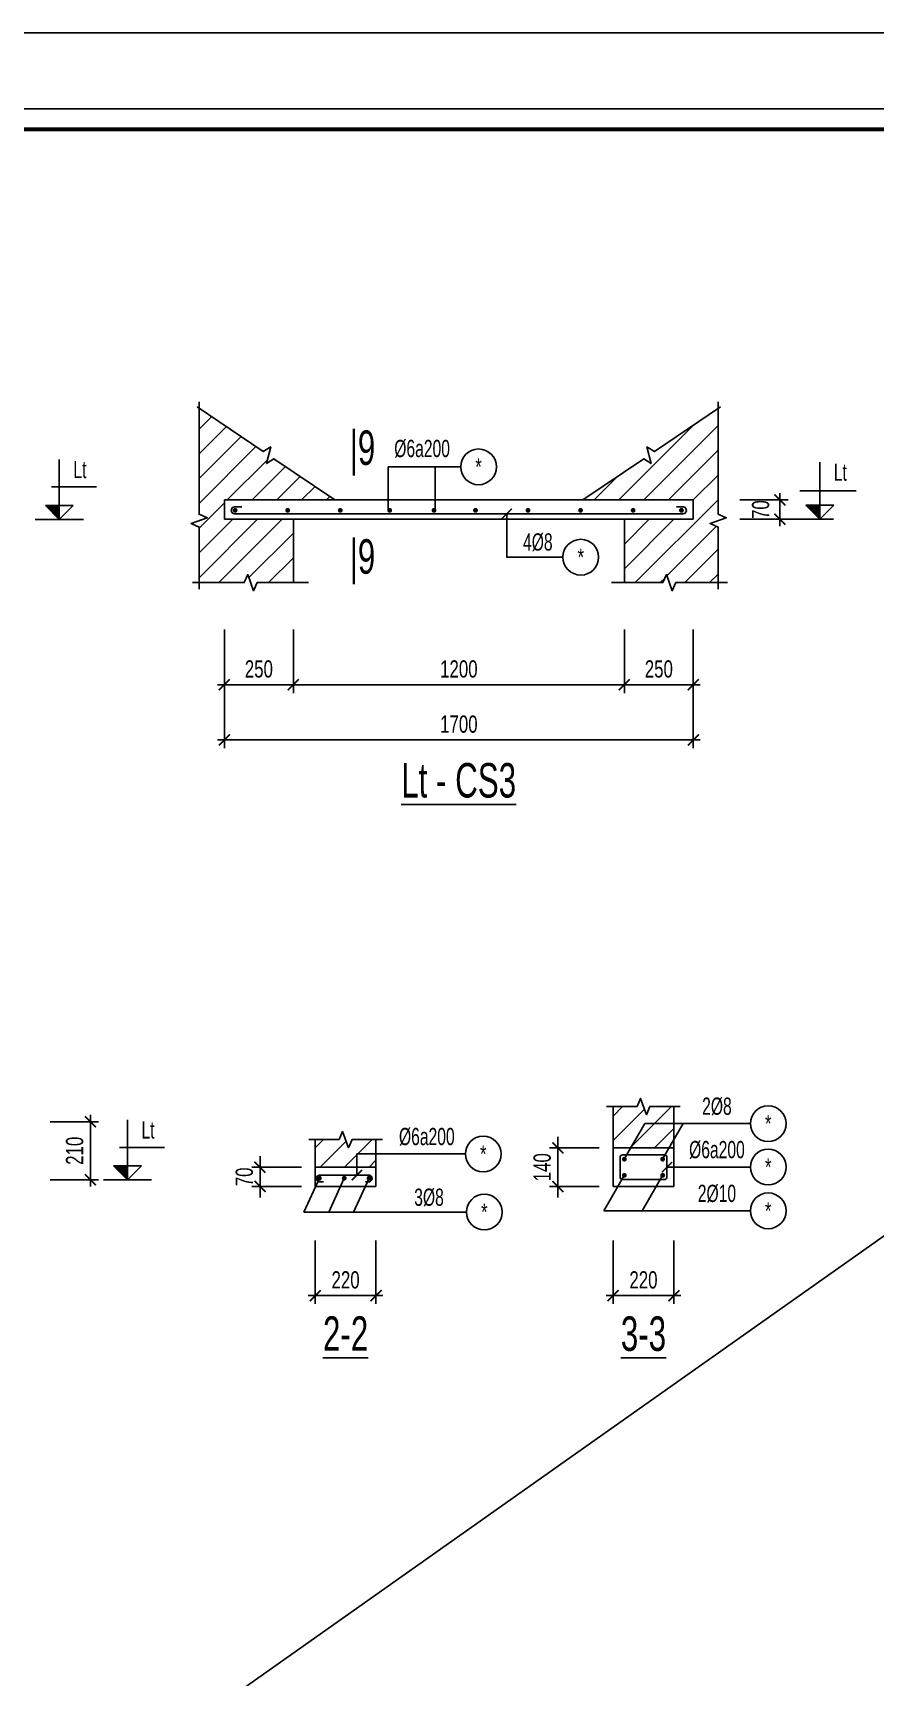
# Model space of a CAD drawing. Header units: millimetres. Extents: x 0 to 42050, y 0 to 14850.
# Drawn here: x 32789 to 35842, y 8888 to 14850 of the extents above; entities that cross this region are included whole.
import ezdxf
from ezdxf.enums import TextEntityAlignment as Align

# ---------------------------------------------------------------- set-up
doc = ezdxf.new("R2010")
doc.units = ezdxf.units.MM
doc.header["$LTSCALE"] = 3
doc.header["$PDSIZE"] = -2
doc.layers.get('0').update_dxf_attribs({"color": 8, "lineweight": 5})
doc.layers.get('Defpoints').update_dxf_attribs({"color": 2})
for name, color, linetype in [('CDC-KHUNGTEN', 9, 'Continuous'), ('CDC.02.DIM', 1, 'Continuous'), ('CDC.03.BORDER', 3, 'Continuous'), ('CDC.05.STEEL', 4, 'Continuous'), ('CDC.06.TEXT', 2, 'Continuous'), ('CDC.10.HATCH', 9, 'Continuous'), ('CDC.11.NOTE', 8, 'Continuous'), ('CDC.14.STEELNUM', 9, 'Continuous')]:
    doc.layers.add(name, color=color, linetype=linetype)
doc.layers.add('KCS_Plotter', color=11, linetype='Continuous', plot=False)
doc.styles.add('arial', font='arial.ttf', dxfattribs={"width": 0.7})
doc.styles.add('KCS_SMTEXT', font='arial.ttf', dxfattribs={"width": 0.7})
doc.dimstyles.new('KCS_DIM25', dxfattribs={"dimscale": 25, "dimtxt": 2.5, "dimasz": 1.6, "dimexe": 1.2, "dimexo": 0, "dimgap": 1, "dimtad": 1, "dimdec": 0, "dimzin": 0, "dimdsep": 46, "dimtxsty": 'KCS_SMTEXT', "dimblk": 'ARCHTICK', "dimcen": 0, "dimdle": 1, "dimclrd": 256, "dimclre": 256, "dimclrt": 2, "dimadec": 0, "dimazin": 0, "dimtfac": 1, "dimtdec": 0, "dimtix": 1, "dimtmove": 2, "dimatfit": 3, "dimfxl": 1, "dimtolj": 1, "dimtzin": 0, "dimarcsym": 0})

# ---------------------------------------------------------------- blocks, each defined once
blk = doc.blocks.new('_ArchTick')
at = {"color": 0, "linetype": 'ByBlock', "const_width": 0.15}
blk.add_lwpolyline([(-0.5, -0.5), (0.5, 0.5)], dxfattribs=at)
blk = doc.blocks.new('*D171')
at = {"layer": 'CDC.02.DIM', "lineweight": -2, "transparency": 16777216}
for p, q in [((32997.4, 10926.4), (32997.4, 10666.4)), ((32851.8, 10901.4), (33027.4, 10901.4)), ((32851.8, 10691.4), (33027.4, 10691.4))]:
    blk.add_line(p, q, dxfattribs=at)
at = {"layer": 'Defpoints', "color": 0, "transparency": 16777216}
for p in [(32851.8, 10901.4), (32851.8, 10691.4), (32997.4, 10691.4)]:
    blk.add_point(p, dxfattribs=at)
at = {"layer": 'CDC.02.DIM', "lineweight": -2, "transparency": 16777216, "xscale": 40, "yscale": 40, "zscale": 40}
for p, rotation in [((32997.4, 10901.4), 90), ((32997.4, 10691.4), 270)]:
    blk.add_blockref('_ArchTick', p, dxfattribs=dict(at, rotation=rotation))
at = {"layer": 'CDC.02.DIM', "color": 2, "transparency": 16777216, "insert": (32940.5, 10796.4), "char_height": 62.5, "attachment_point": 5, "rotation": 90, "style": 'KCS_SMTEXT'}
blk.add_mtext('\\A1;210', dxfattribs=at)
blk = doc.blocks.new('*D232')
at = {"layer": 'CDC.02.DIM', "lineweight": -2, "transparency": 16777216}
for p, q in [((33483.2, 12686.2), (33483.2, 12456.2)), ((33733.2, 12686.2), (33733.2, 12456.2)), ((33458.2, 12486.2), (33758.2, 12486.2))]:
    blk.add_line(p, q, dxfattribs=at)
at = {"layer": 'Defpoints', "color": 0, "transparency": 16777216}
for p in [(33483.2, 12686.2), (33733.2, 12686.2), (33733.2, 12486.2)]:
    blk.add_point(p, dxfattribs=at)
at = {"layer": 'CDC.02.DIM', "lineweight": -2, "transparency": 16777216, "xscale": 40, "yscale": 40, "zscale": 40, "rotation": 180}
blk.add_blockref('_ArchTick', (33483.2, 12486.2), dxfattribs=at)
at = {"layer": 'CDC.02.DIM', "lineweight": -2, "transparency": 16777216, "xscale": 40, "yscale": 40, "zscale": 40}
blk.add_blockref('_ArchTick', (33733.2, 12486.2), dxfattribs=at)
at = {"layer": 'CDC.02.DIM', "color": 2, "transparency": 16777216, "insert": (33608.2, 12543.1), "char_height": 62.5, "attachment_point": 5, "style": 'KCS_SMTEXT'}
blk.add_mtext('\\A1;250', dxfattribs=at)
blk = doc.blocks.new('*D233')
at = {"layer": 'CDC.02.DIM', "lineweight": -2, "transparency": 16777216}
for p, q in [((34933.2, 12686.2), (34933.2, 12456.2)), ((35183.2, 12686.2), (35183.2, 12456.2)), ((35208.2, 12486.2), (34908.2, 12486.2))]:
    blk.add_line(p, q, dxfattribs=at)
at = {"layer": 'Defpoints', "color": 0, "transparency": 16777216}
for p in [(34933.2, 12686.2), (35183.2, 12686.2), (34933.2, 12486.2)]:
    blk.add_point(p, dxfattribs=at)
at = {"layer": 'CDC.02.DIM', "lineweight": -2, "transparency": 16777216, "xscale": 40, "yscale": 40, "zscale": 40, "rotation": 180}
blk.add_blockref('_ArchTick', (34933.2, 12486.2), dxfattribs=at)
at = {"layer": 'CDC.02.DIM', "lineweight": -2, "transparency": 16777216, "xscale": 40, "yscale": 40, "zscale": 40}
blk.add_blockref('_ArchTick', (35183.2, 12486.2), dxfattribs=at)
at = {"layer": 'CDC.02.DIM', "color": 2, "transparency": 16777216, "insert": (35058.2, 12543.1), "char_height": 62.5, "attachment_point": 5, "style": 'KCS_SMTEXT'}
blk.add_mtext('\\A1;250', dxfattribs=at)
blk = doc.blocks.new('*D234')
at = {"layer": 'CDC.02.DIM', "lineweight": -2, "transparency": 16777216}
for p, q in [((35496.9, 13181.2), (35496.9, 13061.2)), ((35351.3, 13156.2), (35526.9, 13156.2)), ((35351.3, 13086.2), (35526.9, 13086.2))]:
    blk.add_line(p, q, dxfattribs=at)
at = {"layer": 'Defpoints', "color": 0, "transparency": 16777216}
for p in [(35351.3, 13156.2), (35351.3, 13086.2), (35496.9, 13086.2)]:
    blk.add_point(p, dxfattribs=at)
at = {"layer": 'CDC.02.DIM', "lineweight": -2, "transparency": 16777216, "xscale": 40, "yscale": 40, "zscale": 40}
for p, rotation in [((35496.9, 13156.2), 90), ((35496.9, 13086.2), 270)]:
    blk.add_blockref('_ArchTick', p, dxfattribs=dict(at, rotation=rotation))
at = {"layer": 'CDC.02.DIM', "color": 2, "transparency": 16777216, "insert": (35427.4, 13121.2), "char_height": 62.5, "attachment_point": 5, "rotation": 90, "style": 'KCS_SMTEXT'}
blk.add_mtext('\\A1;70', dxfattribs=at)
blk = doc.blocks.new('*D235')
at = {"layer": 'CDC.02.DIM', "lineweight": -2, "transparency": 16777216}
for p, q in [((33733.2, 12686.2), (33733.2, 12456.2)), ((34933.2, 12686.2), (34933.2, 12456.2)), ((33708.2, 12486.2), (34958.2, 12486.2))]:
    blk.add_line(p, q, dxfattribs=at)
at = {"layer": 'Defpoints', "color": 0, "transparency": 16777216}
for p in [(33733.2, 12686.2), (34933.2, 12686.2), (34933.2, 12486.2)]:
    blk.add_point(p, dxfattribs=at)
at = {"layer": 'CDC.02.DIM', "lineweight": -2, "transparency": 16777216, "xscale": 40, "yscale": 40, "zscale": 40, "rotation": 180}
blk.add_blockref('_ArchTick', (33733.2, 12486.2), dxfattribs=at)
at = {"layer": 'CDC.02.DIM', "lineweight": -2, "transparency": 16777216, "xscale": 40, "yscale": 40, "zscale": 40}
blk.add_blockref('_ArchTick', (34933.2, 12486.2), dxfattribs=at)
at = {"layer": 'CDC.02.DIM', "color": 2, "transparency": 16777216, "insert": (34333.2, 12543.1), "char_height": 62.5, "attachment_point": 5, "style": 'KCS_SMTEXT'}
blk.add_mtext('\\A1;1200', dxfattribs=at)
blk = doc.blocks.new('*D236')
at = {"layer": 'CDC.02.DIM', "lineweight": -2, "transparency": 16777216}
for p, q in [((33483.2, 12686.2), (33483.2, 12256.2)), ((35183.2, 12686.2), (35183.2, 12256.2)), ((33458.2, 12286.2), (35208.2, 12286.2))]:
    blk.add_line(p, q, dxfattribs=at)
at = {"layer": 'Defpoints', "color": 0, "transparency": 16777216}
for p in [(33483.2, 12686.2), (35183.2, 12686.2), (35183.2, 12286.2)]:
    blk.add_point(p, dxfattribs=at)
at = {"layer": 'CDC.02.DIM', "lineweight": -2, "transparency": 16777216, "xscale": 40, "yscale": 40, "zscale": 40, "rotation": 180}
blk.add_blockref('_ArchTick', (33483.2, 12286.2), dxfattribs=at)
at = {"layer": 'CDC.02.DIM', "lineweight": -2, "transparency": 16777216, "xscale": 40, "yscale": 40, "zscale": 40}
blk.add_blockref('_ArchTick', (35183.2, 12286.2), dxfattribs=at)
at = {"layer": 'CDC.02.DIM', "color": 2, "transparency": 16777216, "insert": (34333.2, 12343.1), "char_height": 62.5, "attachment_point": 5, "style": 'KCS_SMTEXT'}
blk.add_mtext('\\A1;1700', dxfattribs=at)
blk = doc.blocks.new('*D306')
at = {"layer": 'CDC.02.DIM', "lineweight": -2, "transparency": 16777216}
for p, q in [((33812.5, 10471), (33812.5, 10241)), ((34032.7, 10471), (34032.7, 10241)), ((33787.5, 10271), (34057.7, 10271))]:
    blk.add_line(p, q, dxfattribs=at)
at = {"layer": 'Defpoints', "color": 0, "transparency": 16777216}
for p in [(33812.5, 10471), (34032.7, 10471), (34032.7, 10271)]:
    blk.add_point(p, dxfattribs=at)
at = {"layer": 'CDC.02.DIM', "lineweight": -2, "transparency": 16777216, "xscale": 40, "yscale": 40, "zscale": 40, "rotation": 180}
blk.add_blockref('_ArchTick', (33812.5, 10271), dxfattribs=at)
at = {"layer": 'CDC.02.DIM', "lineweight": -2, "transparency": 16777216, "xscale": 40, "yscale": 40, "zscale": 40}
blk.add_blockref('_ArchTick', (34032.7, 10271), dxfattribs=at)
at = {"layer": 'CDC.02.DIM', "color": 2, "transparency": 16777216, "insert": (33922.6, 10327.9), "char_height": 62.5, "attachment_point": 5, "style": 'KCS_SMTEXT'}
blk.add_mtext('\\A1;220', dxfattribs=at)
blk = doc.blocks.new('*D307')
at = {"layer": 'CDC.02.DIM', "lineweight": -2, "transparency": 16777216}
for p, q in [((33762.5, 10736.7), (33582.5, 10736.7)), ((33612.5, 10736.7), (33612.5, 10776.7)), ((33612.5, 10736.7), (33612.5, 10666.7)), ((33762.5, 10666.7), (33582.5, 10666.7)), ((33612.5, 10666.7), (33612.5, 10626.7))]:
    blk.add_line(p, q, dxfattribs=at)
at = {"layer": 'Defpoints', "color": 0, "transparency": 16777216}
for p in [(33762.5, 10736.7), (33612.5, 10666.7), (33762.5, 10666.7)]:
    blk.add_point(p, dxfattribs=at)
at = {"layer": 'CDC.02.DIM', "lineweight": -2, "transparency": 16777216, "xscale": 40, "yscale": 40, "zscale": 40}
for p, rotation in [((33612.5, 10736.7), 270), ((33612.5, 10666.7), 90)]:
    blk.add_blockref('_ArchTick', p, dxfattribs=dict(at, rotation=rotation))
at = {"layer": 'CDC.02.DIM', "color": 2, "transparency": 16777216, "insert": (33555.6, 10701.7), "char_height": 62.5, "attachment_point": 5, "rotation": 90, "style": 'KCS_SMTEXT'}
blk.add_mtext('\\A1;70', dxfattribs=at)
blk = doc.blocks.new('*D308')
at = {"layer": 'CDC.02.DIM', "lineweight": -2, "transparency": 16777216}
for p, q in [((34892.4, 10471), (34892.4, 10241)), ((35112.6, 10471), (35112.6, 10241)), ((34867.4, 10271), (35137.6, 10271))]:
    blk.add_line(p, q, dxfattribs=at)
at = {"layer": 'Defpoints', "color": 0, "transparency": 16777216}
for p in [(34892.4, 10471), (35112.6, 10471), (35112.6, 10271)]:
    blk.add_point(p, dxfattribs=at)
at = {"layer": 'CDC.02.DIM', "lineweight": -2, "transparency": 16777216, "xscale": 40, "yscale": 40, "zscale": 40, "rotation": 180}
blk.add_blockref('_ArchTick', (34892.4, 10271), dxfattribs=at)
at = {"layer": 'CDC.02.DIM', "lineweight": -2, "transparency": 16777216, "xscale": 40, "yscale": 40, "zscale": 40}
blk.add_blockref('_ArchTick', (35112.6, 10271), dxfattribs=at)
at = {"layer": 'CDC.02.DIM', "color": 2, "transparency": 16777216, "insert": (35002.5, 10380), "char_height": 62.5, "attachment_point": 5, "style": 'KCS_SMTEXT'}
blk.add_mtext('\\A1;\\P220', dxfattribs=at)
blk = doc.blocks.new('*D338')
at = {"layer": 'CDC.02.DIM', "lineweight": -2, "transparency": 16777216}
for p, q in [((34842.4, 10806.7), (34662.4, 10806.7)), ((34692.4, 10806.7), (34692.4, 10846.7)), ((34692.4, 10806.7), (34692.4, 10666.7)), ((34842.4, 10666.7), (34662.4, 10666.7)), ((34692.4, 10666.7), (34692.4, 10626.7))]:
    blk.add_line(p, q, dxfattribs=at)
at = {"layer": 'Defpoints', "color": 0, "transparency": 16777216}
for p in [(34842.4, 10806.7), (34692.4, 10666.7), (34842.4, 10666.7)]:
    blk.add_point(p, dxfattribs=at)
at = {"layer": 'CDC.02.DIM', "lineweight": -2, "transparency": 16777216, "xscale": 40, "yscale": 40, "zscale": 40}
for p, rotation in [((34692.4, 10806.7), 270), ((34692.4, 10666.7), 90)]:
    blk.add_blockref('_ArchTick', p, dxfattribs=dict(at, rotation=rotation))
at = {"layer": 'CDC.02.DIM', "color": 2, "transparency": 16777216, "insert": (34635.5, 10736.7), "char_height": 62.5, "attachment_point": 5, "rotation": 90, "style": 'KCS_SMTEXT'}
blk.add_mtext('\\A1;140', dxfattribs=at)
blk = doc.blocks.new('Khung tên chuẩn')
at = {"layer": 'CDC-KHUNGTEN', "color": 8}
blk.add_lwpolyline([(75096, 1100), (83000, 1100), (83000, 58300), (3000, 58300), (3000, 1100), (75096, 1100)], dxfattribs=at)
at = {"layer": 'CDC-KHUNGTEN', "color": 255, "lineweight": 60}
blk.add_lwpolyline([(74900, 1400), (74900, 58000), (3300, 58000), (3300, 1400), (74900, 1400)], close=True, dxfattribs=at)
at = {"layer": 'Defpoints', "color": 1, "ltscale": 0.2}
blk.add_lwpolyline([(0, 0), (0, 59400), (84100, 59400), (84100, 0), (0, 0)], close=True, dxfattribs=at)

msp = doc.modelspace()

# ---------------------------------------------------------------- hatches: boundary and pattern name
at = {"layer": 'CDC.10.HATCH', "ltscale": 10}
h = msp.add_hatch(dxfattribs=at)
h.set_pattern_fill('ANSI31', color=256, scale=20, style=0)
h.set_pattern_definition([(45, (33883.17, 12827.13), (-44.9013, 44.9013), [])])
h.paths.add_polyline_path([(33391.7, 13104.8), (33421, 13092), (33362.3, 13070.7), (33391.7, 13057.9), (33391.7, 12856.5), (33554.9, 12856.5), (33567.6, 12885.9), (33589, 12827.1), (33601.7, 12856.5), (33733.2, 12856.5), (33733.2, 13086.2), (33483.2, 13086.2), (33483.2, 13156.2), (33883.2, 13156.2), (33663, 13305.5), (33636, 13288.3), (33651.3, 13348.9), (33624.3, 13331.8), (33391.7, 13489.5)])
h = msp.add_hatch(dxfattribs=at)
h.set_pattern_fill('ANSI31', color=256, scale=20, style=0)
h.set_pattern_definition([(45, (35302.78, 12827.13), (-44.9013, 44.9013), [])])
h.paths.add_polyline_path([(35273.4, 13488.7), (35042.1, 13331.8), (35015, 13348.9), (35030.3, 13288.3), (35003.3, 13305.5), (34783.2, 13156.2), (35183.2, 13156.2), (35183.2, 13086.2), (34933.2, 13086.2), (34933.2, 12856.5), (35072.9, 12856.5), (35085.6, 12885.9), (35107, 12827.1), (35119.8, 12856.5), (35273.4, 12856.5), (35273.4, 13057.9), (35244.1, 13070.7), (35302.8, 13092), (35273.4, 13104.8)])
at = {"layer": 'CDC.10.HATCH'}
h = msp.add_hatch(dxfattribs=at)
h.set_pattern_fill('ANSI31', color=256, scale=500, style=0)
h.set_pattern_definition([(45, (-148010.38, 124650.71), (-44.194174, 44.194174), [])])
h.paths.add_polyline_path([(35007.4, 10894.7), (35112.6, 10894.7), (35112.6, 10956.7), (35025.9, 10956.7), (35013.2, 10927.3), (34991.8, 10986), (34979.1, 10956.7), (34892.4, 10956.7), (34892.4, 10806.7), (34956.6, 10806.7)])
h.paths.add_polyline_path([(35112.6, 10894.7), (35007.4, 10894.7), (34956.6, 10806.7), (35095.3, 10806.7), (35112.6, 10836.5)], flags=17)
h.paths.add_polyline_path([(35112.6, 10836.5), (35095.3, 10806.7), (35112.6, 10806.7)])
h = msp.add_hatch(dxfattribs=at)
h.set_pattern_fill('ANSI31', color=256, scale=500, style=0)
h.set_pattern_definition([(45, (-147052.28, 124363.63), (-44.194174, 44.194174), [])])
h.paths.add_polyline_path([(33923, 10784.7), (34032.7, 10784.7), (34032.7, 10836.7), (33946, 10836.7), (33933.3, 10807.3), (33911.9, 10866), (33899.2, 10836.7), (33812.5, 10836.7), (33812.5, 10736.7), (33923, 10736.7)])
h.paths.add_polyline_path([(34032.7, 10784.7), (33923, 10784.7), (33923, 10736.7), (34032.7, 10736.7)], flags=17)

# ---------------------------------------------------------------- linework, layer by layer
at = {"layer": 'CDC.02.DIM'}
for p, q in [((32884.8, 13085.7), (32884.8, 13302.8)), ((35641.6, 13086.2), (35641.6, 13293.3)), ((33019.3, 13203.4), (32856.1, 13203.4)), ((35773, 13189.7), (35569.6, 13189.7)), ((32884.8, 13085.7), (32834.1, 13136.4)), ((32935.5, 13136.4), (32834.1, 13136.4)), ((32884.8, 13085.7), (32935.5, 13136.4)), ((35641.6, 13086.2), (35590.8, 13136.9)), ((35692.3, 13136.9), (35590.8, 13136.9)), ((35641.6, 13086.2), (35692.3, 13136.9)), ((32972.1, 13085.7), (32797.5, 13085.7)), ((35691.5, 13086.2), (35516.9, 13086.2)), ((33131.9, 10690.9), (33131.9, 10908)), ((33266.3, 10808.6), (33103.2, 10808.6)), ((33131.9, 10690.9), (33081.1, 10741.7)), ((33182.6, 10741.7), (33081.1, 10741.7)), ((33131.9, 10690.9), (33182.6, 10741.7)), ((33219.2, 10690.9), (33044.6, 10690.9))]:
    msp.add_line(p, q, dxfattribs=at)
for points in [[(32834.1, 13136.4), (32884.8, 13085.7), (32884.8, 13136.4)], [(35590.8, 13136.9), (35641.6, 13086.2), (35641.6, 13136.9)], [(33081.1, 10741.7), (33131.9, 10690.9), (33131.9, 10741.7)]]:
    msp.add_solid(points, dxfattribs=at)
at = {"layer": 'CDC.03.BORDER'}
for p, q in [((33483.2, 13156.2), (35183.2, 13156.2)), ((33483.2, 13156.2), (33483.2, 13086.2)), ((35183.2, 13156.2), (35183.2, 13086.2)), ((33483.2, 13086.2), (35183.2, 13086.2)), ((33733.2, 13086.2), (33733.2, 12856.5)), ((34933.2, 13086.2), (34933.2, 12856.5)), ((34892.4, 10666.7), (34892.4, 10806.7)), ((34892.4, 10806.7), (35112.6, 10806.7)), ((35112.6, 10806.7), (35112.6, 10666.7)), ((33812.5, 10736.7), (34032.7, 10736.7)), ((33812.5, 10736.7), (33812.5, 10666.7)), ((34032.7, 10736.7), (34032.7, 10666.7)), ((34032.7, 10666.7), (33812.5, 10666.7)), ((35112.6, 10666.7), (34892.4, 10666.7))]:
    msp.add_line(p, q, dxfattribs=at)
at = {"layer": 'CDC.05.STEEL'}
for points in [[(33545.9, 13131.2), (33523.3, 13131.2, 1.2), (33523.3, 13106.2), (35143.2, 13106.2, 1.2), (35143.2, 13131.2), (35122.3, 13131.2)], [(33842.4, 10683.8), (33827, 10683.8, -0.804615), (33827, 10708.1), (34009, 10708.1, -0.781121), (34009, 10684.1), (33994.9, 10684.1)]]:
    msp.add_lwpolyline(points, format="xyb", dxfattribs=at)
at = {"layer": 'CDC.05.STEEL', "const_width": 8.75}
for points in [[(33517.7, 13118.7, -1), (33526.5, 13118.7, -1)], [(33708.4, 13118.7, -1), (33717.1, 13118.7, -1)], [(33898.8, 13118.7, -1), (33907.6, 13118.7, -1)], [(34077.9, 13118.7, -1), (34086.7, 13118.7, -1)], [(34238.8, 13118.7, -1), (34247.6, 13118.7, -1)], [(34389.2, 13118.7, -1), (34398, 13118.7, -1)], [(34579.6, 13118.7, -1), (34588.4, 13118.7, -1)], [(34770.1, 13118.7, -1), (34778.8, 13118.7, -1)], [(34960.5, 13118.7, -1), (34969.2, 13118.7, -1)], [(35135.7, 13118.7, -1), (35144.5, 13118.7, -1)], [(34928.7, 10766, -1), (34937.5, 10766, -1)], [(35076.3, 10766, 1), (35067.5, 10766, 1)], [(33823.1, 10696.7, -1), (33831.9, 10696.7, -1)], [(33913.2, 10696.7, -1), (33922, 10696.7, -1)], [(34003.3, 10696.7, -1), (34012.1, 10696.7, -1)], [(34928.7, 10707.3, 1), (34937.5, 10707.3, 1)], [(35076.3, 10707.3, -1), (35067.5, 10707.3, -1)]]:
    msp.add_lwpolyline(points, format="xyb", close=True, dxfattribs=at)
at = {"layer": 'CDC.05.STEEL'}
msp.add_lwpolyline([(34917.4, 10701.7, 0.414214), (34927.4, 10691.7), (35077.6, 10691.7, 0.414214), (35087.6, 10701.7), (35087.6, 10771.7, 0.414214), (35077.6, 10781.7), (34927.4, 10781.7, 0.414214), (34917.4, 10771.7)], format="xyb", close=True, dxfattribs=at)
at = {"layer": 'CDC.11.NOTE'}
for p, q in [((34077.3, 13276.4), (34339.8, 13276.4, 0)), ((34077.3, 13276.4), (34077.3, 13118.7)), ((34247.9, 13276.4), (34247.9, 13118.7)), ((34892.4, 10806.7), (34892.4, 10956.7)), ((35112.6, 10806.7), (35112.6, 10956.7)), ((34933.1, 10766), (35007.4, 10894.7)), ((35007.4, 10894.7), (35389.9, 10894.7)), ((35071.9, 10766), (35146.2, 10894.7)), ((33812.5, 10736.7), (33812.5, 10836.7)), ((34032.7, 10736.7), (34032.7, 10836.7)), ((35087.6, 10737.4), (35389.9, 10737.4)), ((33771.3, 10573.9), (33827.5, 10696.7)), ((33861.4, 10573.9), (33917.6, 10696.7)), ((33951.4, 10573.9), (34007.7, 10696.7)), ((34858.8, 10578.6), (34933.1, 10707.3)), ((34997.6, 10578.6), (35071.9, 10707.3)), ((33771.3, 10573.9), (34360.7, 10573.9)), ((34858.8, 10578.6), (35389.9, 10578.6))]:
    msp.add_line(p, q, dxfattribs=at)
for points in [[(33391.7, 13512.5), (33391.7, 13104.8), (33421, 13092), (33362.3, 13070.7), (33391.7, 13057.9), (33391.7, 12833.1)], [(33883.2, 13156.2), (33663, 13305.5), (33636, 13288.3), (33651.3, 13348.9), (33624.3, 13331.8), (33384.7, 13494.2)], [(34783.2, 13156.2), (35003.3, 13305.5), (35030.3, 13288.3), (35015, 13348.9), (35042.1, 13331.8), (35281.6, 13494.2)], [(35273.4, 13511.7), (35273.4, 13104.8), (35302.8, 13092), (35244.1, 13070.7), (35273.4, 13057.9), (35273.4, 12833.1)], [(33368.1, 12856.5), (33554.9, 12856.5), (33567.6, 12885.9), (33589, 12827.1), (33601.7, 12856.5), (33788.5, 12856.5)], [(34886.1, 12856.5), (35072.9, 12856.5), (35085.6, 12885.9), (35107, 12827.1), (35119.8, 12856.5), (35306.6, 12856.5)], [(35136, 10956.7), (35025.9, 10956.7), (35013.2, 10927.3), (34991.8, 10986), (34979.1, 10956.7), (34869, 10956.7)], [(34056.1, 10836.7), (33946, 10836.7), (33933.3, 10807.3), (33911.9, 10866), (33899.2, 10836.7), (33789.1, 10836.7)], [(34356.8, 10784.7), (33963.5, 10784.7), (33963.5, 10708.1)]]:
    msp.add_lwpolyline(points, dxfattribs=at)
at = {"layer": 'CDC.11.NOTE', "elevation": 0}
msp.add_lwpolyline([(34506.9, 13106.2), (34506.9, 12948.8), (34506.9, 12948.8), (34710.4, 12948.8)], dxfattribs=at)
at = {"layer": 'CDC.14.STEELNUM'}
for centre in [(34404.6, 13276.4, 0), (34775.2, 12948.8, 0), (35454.7, 10894.7, 0), (34421.6, 10784.7, 0), (35454.7, 10737.4, 0), (34425.5, 10573.9, 0), (35454.7, 10578.6, 0)]:
    msp.add_circle(centre, 64.8, dxfattribs=at)
at = {"layer": 'KCS_Plotter', "linetype": 'ByBlock', "ltscale": 10}
msp.add_line((21025, 0), (42050, 14850), dxfattribs=at)

# ---------------------------------------------------------------- block references
at = {"xscale": 0.2500000001309672, "yscale": 0.2500000001309672, "zscale": 0.2500000001309672}
msp.add_blockref('Khung tên chuẩn', (21025, 0), dxfattribs=at)
at = {"layer": 'CDC.11.NOTE', "xscale": 37.5, "yscale": 37.5, "zscale": 37.5}
for p in [(34506.9, 13106.2), (35087.6, 10736.7), (33963.5, 10708.1)]:
    msp.add_blockref('_ArchTick', p, dxfattribs=at)

# ---------------------------------------------------------------- texts
at = {"layer": 'CDC.02.DIM', "style": 'arial', "width": 0.65}
for p in [(32959.4, 13266.4), (35716.2, 13256.9), (33206.5, 10871.6)]:
    msp.add_text('Lt', height=62.5, dxfattribs=at).set_placement(p, align=Align.MIDDLE)
at = {"layer": 'CDC.06.TEXT', "style": 'arial', "width": 0.65}
for s, height, p in [('|9', 125, (33983.8, 13330, 0)), ('%%C6a200', 62.5, (34199.9, 13343.1)), ('|9', 125, (33983.8, 12935.5, 0)), ('4%%C8', 62.5, (34619.5, 13004.1, 0)), ('%%ULt - CS3', 125, (34332.6, 12139.9)), ('2%%C8', 62.5, (35268.8, 10958.2)), ('%%C6a200', 62.5, (34217, 10848.2)), ('%%C6a200', 62.5, (35268.8, 10800.8)), ('2%%C10', 62.5, (35268.8, 10642.1)), ('3%%C8', 62.5, (34225, 10628.1)), ('%%U2-2', 125, (33922.6, 10134.4)), ('%%U3-3', 125, (35002.5, 10133.3))]:
    msp.add_text(s, height=height, dxfattribs=at).set_placement(p, align=Align.MIDDLE)
at = {"layer": 'CDC.14.STEELNUM', "style": 'arial', "width": 0.7}
for p in [(34404.6, 13276.4, 0), (34775.2, 12948.8, 0), (35454.7, 10894.7, 0), (34421.6, 10784.7, 0), (35454.7, 10737.4, 0), (34425.5, 10573.9, 0), (35454.7, 10578.6, 0)]:
    msp.add_text('*', height=62.5, dxfattribs=at).set_placement(p, align=Align.MIDDLE_CENTER)

# ---------------------------------------------------------------- dimensions: what is measured, and where the dimension line sits
at = {"layer": 'CDC.02.DIM'}
dim = msp.add_linear_dim(base=(35496.9, 13086.2), p1=(35351.3, 13156.2), p2=(35351.3, 13086.2), angle=90, dimstyle='KCS_DIM25', dxfattribs=at)
dim.commit()
dim.dimension.update_dxf_attribs({"geometry": '*D234', "text_midpoint": (35427.4, 13121.2), "dimtype": 160})
for base, p1, p2, angle, picture, middle in [((33733.2, 12486.2), (33483.2, 12686.2), (33733.2, 12686.2), 180, '*D232', (33608.2, 12543.1)), ((32997.4, 10691.4), (32851.8, 10901.4), (32851.8, 10691.4), 90, '*D171', (32940.5, 10796.4)), ((34692.4, 10666.7), (34842.4, 10806.7), (34842.4, 10666.7), 90, '*D338', (34635.5, 10736.7)), ((33612.5, 10666.7), (33762.5, 10736.7), (33762.5, 10666.7), 90, '*D307', (33555.6, 10701.7))]:
    dim = msp.add_linear_dim(base=base, p1=p1, p2=p2, angle=angle, dimstyle='KCS_DIM25', dxfattribs=at)
    dim.commit()
    dim.dimension.update_dxf_attribs({"geometry": picture, "text_midpoint": middle})
for base, p1, p2, picture, middle in [((35183.2, 12286.2), (33483.2, 12686.2), (35183.2, 12686.2), '*D236', (34333.2, 12343.1)), ((34933.2, 12486.2), (33733.2, 12686.2), (34933.2, 12686.2), '*D235', (34333.2, 12543.1)), ((34933.2, 12486.2), (35183.2, 12686.2), (34933.2, 12686.2), '*D233', (35058.2, 12543.1)), ((34032.7, 10271), (33812.5, 10471), (34032.7, 10471), '*D306', (33922.6, 10327.9))]:
    dim = msp.add_linear_dim(base=base, p1=p1, p2=p2, dimstyle='KCS_DIM25', dxfattribs=at)
    dim.commit()
    dim.dimension.update_dxf_attribs({"geometry": picture, "text_midpoint": middle})
dim = msp.add_linear_dim(base=(35112.6, 10271), p1=(34892.4, 10471), p2=(35112.6, 10471), text='\\P<>', dimstyle='KCS_DIM25', dxfattribs=at)
dim.commit()
dim.dimension.update_dxf_attribs({"geometry": '*D308', "text_midpoint": (35002.5, 10380)})

doc.saveas('drawing.dxf')
